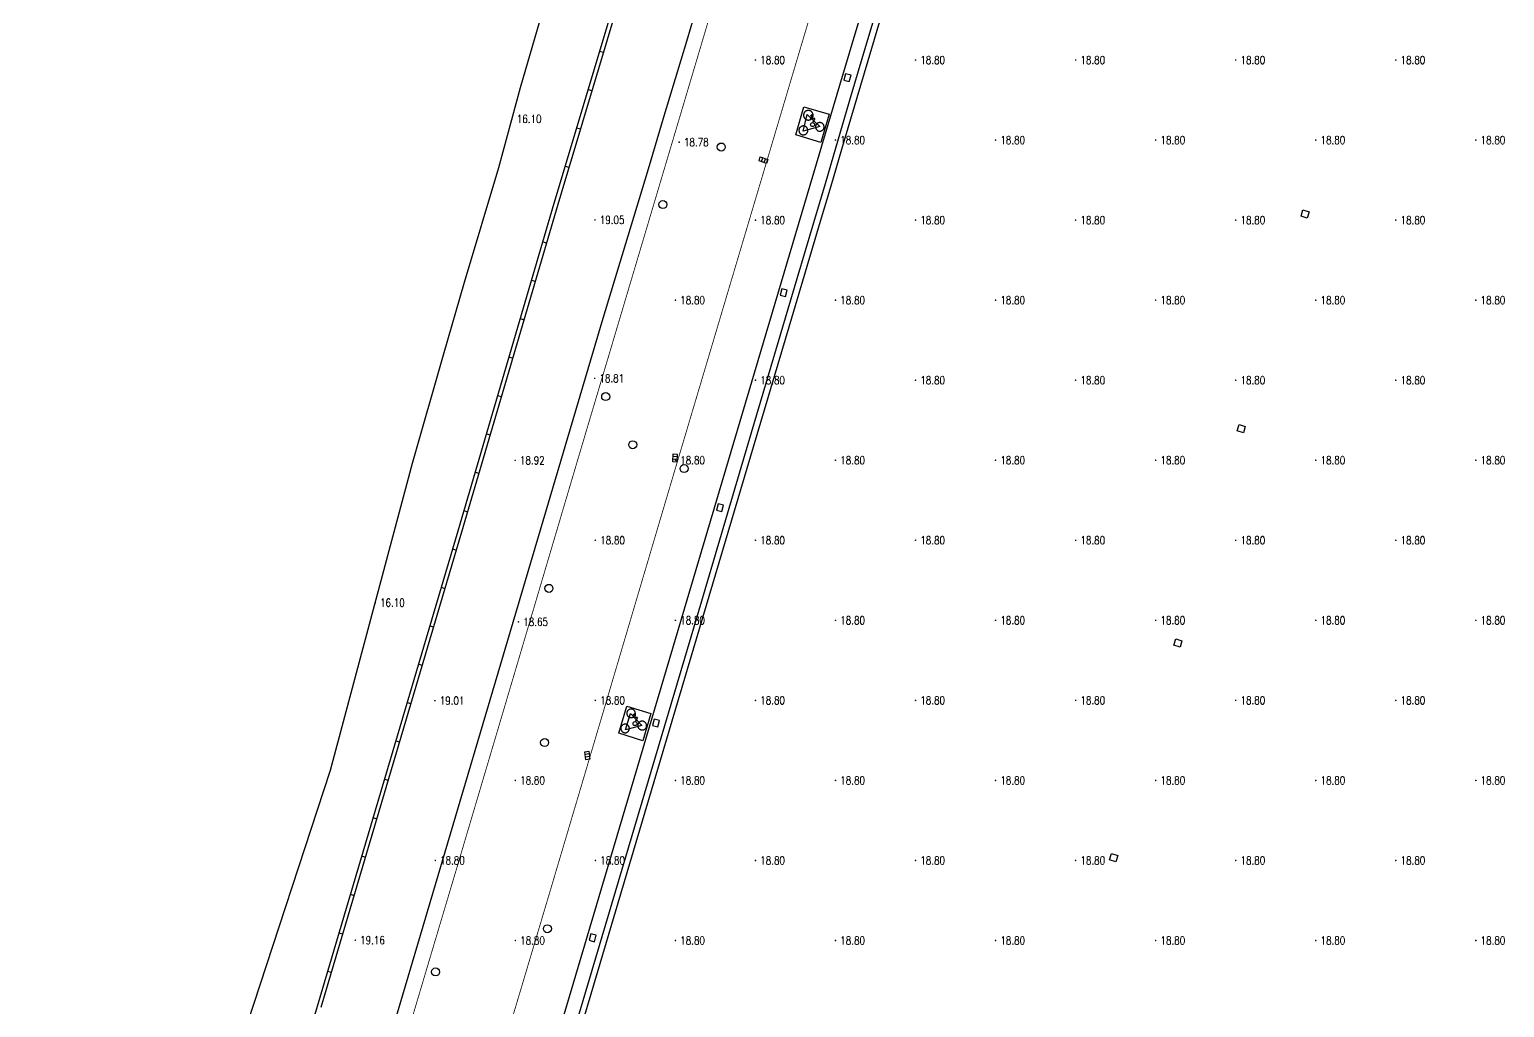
# Model space of a CAD drawing. Extents: x 404846 to 408477, y 3390929 to 3392894.
# Drawn here: x 405130.7 to 405314.9, y 3392086 to 3392208.2 of the extents above; entities that cross this region are included whole.
import ezdxf
from ezdxf.enums import TextEntityAlignment as Align

# ---------------------------------------------------------------- set-up
doc = ezdxf.new("R2010")
doc.units = 0
doc.header["$LTSCALE"] = 0.5
doc.layers.get('0').update_dxf_attribs({"linetype": 'CONTINUOUS'})
for name, color, linetype in [('DLDW', 11, 'CONTINUOUS'), ('DLSS', 4, 'CONTINUOUS'), ('DMTZ', 3, 'CONTINUOUS'), ('FZTZ', 7, 'CONTINUOUS'), ('GCD', 1, 'CONTINUOUS'), ('GXYZ', 2, 'CONTINUOUS'), ('JMD', 6, 'CONTINUOUS'), ('SXSS', 5, 'CONTINUOUS')]:
    doc.layers.add(name, color=color, linetype=linetype)
doc.styles.add('HZ', font='rs.shx', dxfattribs={"width": 0.8, "bigfont": 'hztxt.shx'})
doc.linetypes.add('10422', pattern='A,0.75,[150,AAA.SHX,S=0.5,R=0,X=0,Y=0.5],1.5,[177,AAA.SHX,S=1,R=0,X=0,Y=0.4],0.75', length=3)
doc.linetypes.add('444', pattern='A,4.5,[145,AAA.SHX,S=1,R=0,X=0,Y=1],4.5,-0.5,[146,AAA.SHX,S=1,R=0,X=0,Y=0],-0.5', length=10)

# ---------------------------------------------------------------- blocks, each defined once
blk = doc.blocks.new('GC200')
at = {"linetype": 'Continuous', "const_width": 0.2, "flags": 128}
blk.add_lwpolyline([(-0.1, 0, 1), (0.1, 0, 1)], format="xyb", close=True, dxfattribs=at)
blk = doc.blocks.new('gc188')
blk.add_circle((0, 0), 1)
blk = doc.blocks.new('gc041')
for p, q in [((-1, 0.5), (1, 0.5)), ((-1, -0.5), (-1, 0.5)), ((-0.33, 0.5), (-0.33, -0.5)), ((0.33, 0.5), (0.33, -0.5)), ((1, 0.5), (1, -0.5)), ((1, -0.5), (-1, -0.5))]:
    blk.add_line(p, q)
blk = doc.blocks.new('gc132')
at = {"linetype": 'Continuous'}
for points in [[(0, 2.5), (-0.58, 1.5)], [(0.58, 1.5), (-0.58, 1.5)], [(0, 2.5), (-0.52, 2.2)], [(0, 2.5), (0, 1.9)], [(0.58, 1.5), (0, 0.5)]]:
    blk.add_lwpolyline(points, dxfattribs=at)
blk.add_circle((0, 0), 0.5, dxfattribs=at)

msp = doc.modelspace()

# ---------------------------------------------------------------- linework, layer by layer
at = {"layer": 'DLDW', "linetype": 'Continuous', "flags": 128}
for points, elevation in [([(405229.409, 3392196.09), (405227.297, 3392195.493), (405227.836, 3392197.565), (405229.409, 3392196.09)], 19.29), ([(405207.179, 3392121.23), (405205.129, 3392120.708), (405205.758, 3392122.729), (405207.179, 3392121.23)], 19.274)]:
    msp.add_lwpolyline(points, close=True, dxfattribs=dict(at, elevation=elevation))
at = {"layer": 'DLSS', "linetype": 'Continuous', "const_width": 0.1, "flags": 128}
for points, elevation in [([(405202.781, 3392166.627), (405218.926, 3392220.883), (405225.194, 3392241.975), (405227.111, 3392248.641), (405228.41, 3392252.532), (405229.109, 3392254.277), (405230, 3392256.319), (405230.759, 3392257.884), (405232.051, 3392260.415), (405233.361, 3392262.709), (405234.91, 3392265.107), (405235.781, 3392266.334), (405236.553, 3392267.407), (405238.348, 3392269.658), (405240.156, 3392271.731), (405241.852, 3392273.489), (405244.49, 3392275.933), (405246.921, 3392277.921)], 18.898), ([(405214.281, 3392163.201), (405230.429, 3392217.462), (405236.712, 3392238.608), (405238.573, 3392245.082), (405239.646, 3392248.376), (405240.134, 3392249.727), (405240.868, 3392251.346), (405241.434, 3392252.599), (405242.484, 3392254.716), (405243.454, 3392256.387), (405244.706, 3392258.301), (405245.454, 3392259.383), (405246.08, 3392260.207), (405246.631, 3392260.893), (405247.565, 3392261.969), (405249.002, 3392263.617), (405250.255, 3392264.915), (405252.373, 3392266.878), (405254.517, 3392268.63)], 18.9), ([(405163.806, 3392035.443), (405165.931, 3392042.511), (405179.755, 3392089.06), (405184.041, 3392103.443), (405189.548, 3392122.007), (405199.323, 3392155.018), (405202.781, 3392166.627)], 18.637), ([(405219.53, 3391998.451), (405188.394, 3392007.824), (405185.294, 3392009.056), (405183.925, 3392009.795), (405182.396, 3392010.837), (405181.142, 3392011.846), (405179.851, 3392013.095), (405178.815, 3392014.268), (405177.737, 3392015.761), (405176.118, 3392018.754), (405175.044, 3392021.984), (405174.785, 3392023.276), (405174.548, 3392025.351), (405174.516, 3392026.908), (405174.643, 3392028.754), (405174.916, 3392030.391), (405175.079, 3392031.2), (405175.329, 3392032.09), (405177.429, 3392039.076), (405191.257, 3392085.638), (405195.544, 3392100.023), (405201.053, 3392118.598), (405210.826, 3392151.602), (405214.281, 3392163.201)], 18.623)]:
    msp.add_lwpolyline(points, dxfattribs=dict(at, elevation=elevation))
at = {"layer": 'DMTZ', "linetype": '10422', "flags": 128}
for points, elevation in [([(405230.552, 3392197.614), (405229.505, 3392194.078), (405226.399, 3392195.043), (405227.417, 3392198.531), (405230.552, 3392197.614)], 18.913), ([(405205.275, 3392123.649), (405208.288, 3392122.732), (405207.303, 3392119.345), (405204.299, 3392120.292), (405205.275, 3392123.649)], 18.731)]:
    msp.add_lwpolyline(points, close=True, dxfattribs=dict(at, elevation=elevation))
at = {"layer": 'FZTZ', "linetype": 'Continuous', "flags": 128}
for points, elevation in [([(405233.085, 3392201.688), (405233.294, 3392202.489), (405232.61, 3392202.667), (405232.402, 3392201.866), (405233.085, 3392201.688)], 18.861), ([(405228.165, 3392198.045), (405228.115, 3392198.06), (405228.064, 3392198.072), (405228.012, 3392198.079), (405227.96, 3392198.081), (405227.908, 3392198.079), (405227.856, 3392198.072), (405227.805, 3392198.061), (405227.755, 3392198.045), (405227.706, 3392198.025), (405227.66, 3392198.001), (405227.616, 3392197.973), (405227.574, 3392197.941), (405227.536, 3392197.906), (405227.5, 3392197.867), (405227.468, 3392197.826), (405227.44, 3392197.782), (405227.416, 3392197.735), (405227.396, 3392197.687), (405227.38, 3392197.637), (405227.369, 3392197.586), (405227.362, 3392197.534), (405227.36, 3392197.482), (405227.362, 3392197.43), (405227.369, 3392197.378), (405227.38, 3392197.327), (405227.395, 3392197.277), (405227.415, 3392197.228), (405227.44, 3392197.182), (405227.468, 3392197.138), (405227.499, 3392197.096), (405227.535, 3392197.058), (405227.573, 3392197.022), (405227.615, 3392196.99), (405227.659, 3392196.962), (405227.705, 3392196.938), (405227.753, 3392196.918), (405227.803, 3392196.902), (405227.854, 3392196.891), (405227.906, 3392196.884), (405227.959, 3392196.882), (405228.011, 3392196.884), (405228.063, 3392196.891), (405228.114, 3392196.902), (405228.164, 3392196.917), (405228.212, 3392196.937), (405228.258, 3392196.962), (405228.303, 3392196.99), (405228.344, 3392197.021), (405228.383, 3392197.057), (405228.418, 3392197.095), (405228.45, 3392197.137), (405228.478, 3392197.181), (405228.502, 3392197.227), (405228.523, 3392197.275), (405228.538, 3392197.325), (405228.55, 3392197.376), (405228.557, 3392197.428), (405228.559, 3392197.481), (405228.557, 3392197.533), (405228.55, 3392197.585), (405228.539, 3392197.636), (405228.523, 3392197.686), (405228.503, 3392197.734), (405228.479, 3392197.78), (405228.451, 3392197.825), (405228.419, 3392197.866), (405228.384, 3392197.905), (405228.345, 3392197.94), (405228.304, 3392197.972), (405228.26, 3392198), (405228.213, 3392198.024), (405228.165, 3392198.045)], 19.335), ([(405227.229, 3392196.132), (405227.182, 3392196.12), (405227.137, 3392196.104), (405227.093, 3392196.084), (405227.05, 3392196.061), (405227.01, 3392196.033), (405226.973, 3392196.003), (405226.938, 3392195.969), (405226.906, 3392195.933), (405226.878, 3392195.893), (405226.853, 3392195.852), (405226.832, 3392195.808), (405226.814, 3392195.763), (405226.801, 3392195.716), (405226.792, 3392195.669), (405226.787, 3392195.621), (405226.786, 3392195.572), (405226.79, 3392195.524), (405226.797, 3392195.476), (405226.809, 3392195.429), (405226.825, 3392195.384), (405226.845, 3392195.339), (405226.868, 3392195.297), (405226.896, 3392195.257), (405226.926, 3392195.219), (405226.96, 3392195.185), (405226.996, 3392195.153), (405227.036, 3392195.125), (405227.077, 3392195.1), (405227.121, 3392195.079), (405227.166, 3392195.061), (405227.212, 3392195.048), (405227.26, 3392195.039), (405227.308, 3392195.034), (405227.357, 3392195.033), (405227.405, 3392195.037), (405227.453, 3392195.044), (405227.5, 3392195.056), (405227.545, 3392195.072), (405227.59, 3392195.092), (405227.632, 3392195.115), (405227.672, 3392195.142), (405227.71, 3392195.173), (405227.744, 3392195.207), (405227.776, 3392195.243), (405227.804, 3392195.282), (405227.829, 3392195.324), (405227.85, 3392195.368), (405227.868, 3392195.413), (405227.881, 3392195.459), (405227.89, 3392195.507), (405227.895, 3392195.555), (405227.896, 3392195.603), (405227.892, 3392195.652), (405227.885, 3392195.7), (405227.873, 3392195.747), (405227.857, 3392195.792), (405227.837, 3392195.836), (405227.814, 3392195.879), (405227.787, 3392195.919), (405227.756, 3392195.956), (405227.722, 3392195.991), (405227.686, 3392196.023), (405227.647, 3392196.051), (405227.605, 3392196.076), (405227.561, 3392196.097), (405227.516, 3392196.115), (405227.47, 3392196.128), (405227.422, 3392196.137), (405227.374, 3392196.142), (405227.326, 3392196.143), (405227.277, 3392196.139), (405227.229, 3392196.132)], 19.335), ([(405229.627, 3392196.52), (405229.583, 3392196.538), (405229.539, 3392196.552), (405229.493, 3392196.563), (405229.446, 3392196.569), (405229.399, 3392196.571), (405229.352, 3392196.57), (405229.305, 3392196.564), (405229.259, 3392196.554), (405229.214, 3392196.54), (405229.17, 3392196.522), (405229.128, 3392196.5), (405229.089, 3392196.475), (405229.051, 3392196.447), (405229.016, 3392196.415), (405228.984, 3392196.38), (405228.955, 3392196.343), (405228.93, 3392196.304), (405228.908, 3392196.262), (405228.89, 3392196.218), (405228.875, 3392196.174), (405228.865, 3392196.128), (405228.858, 3392196.081), (405228.856, 3392196.034), (405228.858, 3392195.987), (405228.864, 3392195.94), (405228.874, 3392195.894), (405228.888, 3392195.849), (405228.906, 3392195.805), (405228.927, 3392195.764), (405228.952, 3392195.724), (405228.981, 3392195.686), (405229.012, 3392195.651), (405229.047, 3392195.619), (405229.084, 3392195.59), (405229.124, 3392195.565), (405229.166, 3392195.543), (405229.209, 3392195.525), (405229.254, 3392195.51), (405229.3, 3392195.5), (405229.346, 3392195.493), (405229.394, 3392195.491), (405229.441, 3392195.493), (405229.487, 3392195.499), (405229.533, 3392195.509), (405229.578, 3392195.523), (405229.622, 3392195.541), (405229.664, 3392195.562), (405229.704, 3392195.587), (405229.741, 3392195.616), (405229.776, 3392195.647), (405229.808, 3392195.682), (405229.837, 3392195.719), (405229.863, 3392195.759), (405229.885, 3392195.801), (405229.903, 3392195.844), (405229.917, 3392195.889), (405229.928, 3392195.935), (405229.934, 3392195.982), (405229.936, 3392196.029), (405229.934, 3392196.076), (405229.929, 3392196.122), (405229.919, 3392196.168), (405229.905, 3392196.214), (405229.887, 3392196.257), (405229.865, 3392196.299), (405229.84, 3392196.339), (405229.812, 3392196.376), (405229.78, 3392196.411), (405229.745, 3392196.443), (405229.708, 3392196.472), (405229.669, 3392196.498), (405229.627, 3392196.52)], 19.335), ([(405290.306, 3392184.635), (405289.522, 3392184.872), (405289.764, 3392185.671), (405290.547, 3392185.434), (405290.306, 3392184.635)], 19.435), ([(405225.122, 3392174.827), (405225.331, 3392175.628), (405224.647, 3392175.806), (405224.439, 3392175.005), (405225.122, 3392174.827)], 18.942), ([(405282.314, 3392157.808), (405281.53, 3392158.045), (405281.772, 3392158.844), (405282.556, 3392158.607), (405282.314, 3392157.808)], 19.52), ([(405217.157, 3392147.973), (405217.366, 3392148.774), (405216.682, 3392148.952), (405216.474, 3392148.151), (405217.157, 3392147.973)], 18.942), ([(405274.404, 3392131.02), (405273.62, 3392131.257), (405273.862, 3392132.056), (405274.646, 3392131.819), (405274.404, 3392131.02)], 19.723), ([(405205.918, 3392123.287), (405205.872, 3392123.294), (405205.825, 3392123.297), (405205.779, 3392123.295), (405205.732, 3392123.29), (405205.686, 3392123.28), (405205.642, 3392123.267), (405205.598, 3392123.25), (405205.557, 3392123.229), (405205.517, 3392123.204), (405205.479, 3392123.176), (405205.444, 3392123.145), (405205.412, 3392123.111), (405205.383, 3392123.074), (405205.358, 3392123.035), (405205.336, 3392122.994), (405205.317, 3392122.951), (405205.303, 3392122.907), (405205.292, 3392122.862), (405205.285, 3392122.815), (405205.282, 3392122.769), (405205.284, 3392122.722), (405205.289, 3392122.676), (405205.299, 3392122.63), (405205.312, 3392122.585), (405205.329, 3392122.542), (405205.35, 3392122.5), (405205.375, 3392122.46), (405205.403, 3392122.423), (405205.434, 3392122.388), (405205.468, 3392122.356), (405205.505, 3392122.327), (405205.544, 3392122.301), (405205.585, 3392122.279), (405205.628, 3392122.261), (405205.672, 3392122.246), (405205.717, 3392122.235), (405205.764, 3392122.228), (405205.81, 3392122.226), (405205.857, 3392122.227), (405205.903, 3392122.233), (405205.949, 3392122.242), (405205.994, 3392122.255), (405206.037, 3392122.273), (405206.079, 3392122.294), (405206.119, 3392122.318), (405206.156, 3392122.346), (405206.191, 3392122.377), (405206.223, 3392122.411), (405206.252, 3392122.448), (405206.278, 3392122.487), (405206.3, 3392122.528), (405206.318, 3392122.571), (405206.333, 3392122.615), (405206.344, 3392122.661), (405206.351, 3392122.707), (405206.353, 3392122.754), (405206.352, 3392122.8), (405206.346, 3392122.847), (405206.337, 3392122.893), (405206.324, 3392122.937), (405206.306, 3392122.981), (405206.285, 3392123.022), (405206.261, 3392123.062), (405206.233, 3392123.1), (405206.202, 3392123.135), (405206.168, 3392123.167), (405206.131, 3392123.196), (405206.092, 3392123.221), (405206.051, 3392123.243), (405206.008, 3392123.262), (405205.964, 3392123.276), (405205.918, 3392123.287)], 19.198), ([(405205.168, 3392121.399), (405205.122, 3392121.406), (405205.076, 3392121.408), (405205.029, 3392121.407), (405204.982, 3392121.401), (405204.937, 3392121.392), (405204.892, 3392121.379), (405204.849, 3392121.361), (405204.807, 3392121.34), (405204.767, 3392121.316), (405204.73, 3392121.288), (405204.695, 3392121.257), (405204.663, 3392121.223), (405204.634, 3392121.186), (405204.608, 3392121.147), (405204.586, 3392121.106), (405204.568, 3392121.063), (405204.553, 3392121.019), (405204.542, 3392120.973), (405204.535, 3392120.927), (405204.533, 3392120.88), (405204.534, 3392120.834), (405204.54, 3392120.787), (405204.549, 3392120.742), (405204.562, 3392120.697), (405204.58, 3392120.653), (405204.601, 3392120.612), (405204.625, 3392120.572), (405204.653, 3392120.534), (405204.684, 3392120.5), (405204.718, 3392120.468), (405204.755, 3392120.439), (405204.794, 3392120.413), (405204.835, 3392120.391), (405204.878, 3392120.372), (405204.922, 3392120.358), (405204.968, 3392120.347), (405205.014, 3392120.34), (405205.061, 3392120.337), (405205.107, 3392120.339), (405205.154, 3392120.344), (405205.2, 3392120.354), (405205.244, 3392120.367), (405205.288, 3392120.384), (405205.329, 3392120.405), (405205.369, 3392120.43), (405205.407, 3392120.458), (405205.441, 3392120.489), (405205.474, 3392120.523), (405205.502, 3392120.56), (405205.528, 3392120.599), (405205.55, 3392120.64), (405205.569, 3392120.683), (405205.583, 3392120.727), (405205.594, 3392120.773), (405205.601, 3392120.819), (405205.604, 3392120.865), (405205.602, 3392120.912), (405205.597, 3392120.959), (405205.587, 3392121.004), (405205.574, 3392121.049), (405205.557, 3392121.092), (405205.536, 3392121.134), (405205.511, 3392121.174), (405205.483, 3392121.211), (405205.452, 3392121.246), (405205.418, 3392121.278), (405205.381, 3392121.307), (405205.342, 3392121.333), (405205.301, 3392121.355), (405205.258, 3392121.373), (405205.214, 3392121.388), (405205.168, 3392121.399)], 19.198), ([(405207.092, 3392121.768), (405207.045, 3392121.757), (405207, 3392121.741), (405206.956, 3392121.722), (405206.914, 3392121.699), (405206.874, 3392121.672), (405206.836, 3392121.642), (405206.802, 3392121.608), (405206.77, 3392121.572), (405206.742, 3392121.533), (405206.717, 3392121.492), (405206.696, 3392121.449), (405206.678, 3392121.404), (405206.665, 3392121.358), (405206.656, 3392121.311), (405206.651, 3392121.263), (405206.65, 3392121.215), (405206.653, 3392121.167), (405206.661, 3392121.119), (405206.672, 3392121.073), (405206.688, 3392121.027), (405206.707, 3392120.983), (405206.73, 3392120.941), (405206.757, 3392120.901), (405206.787, 3392120.864), (405206.821, 3392120.829), (405206.857, 3392120.798), (405206.896, 3392120.769), (405206.937, 3392120.745), (405206.98, 3392120.724), (405207.025, 3392120.706), (405207.071, 3392120.693), (405207.118, 3392120.684), (405207.166, 3392120.679), (405207.214, 3392120.678), (405207.262, 3392120.681), (405207.309, 3392120.688), (405207.356, 3392120.7), (405207.402, 3392120.715), (405207.446, 3392120.735), (405207.488, 3392120.758), (405207.527, 3392120.785), (405207.565, 3392120.815), (405207.6, 3392120.848), (405207.631, 3392120.885), (405207.659, 3392120.923), (405207.684, 3392120.965), (405207.705, 3392121.008), (405207.723, 3392121.053), (405207.736, 3392121.099), (405207.745, 3392121.146), (405207.75, 3392121.194), (405207.751, 3392121.242), (405207.748, 3392121.29), (405207.741, 3392121.337), (405207.729, 3392121.384), (405207.714, 3392121.429), (405207.694, 3392121.473), (405207.671, 3392121.515), (405207.644, 3392121.555), (405207.614, 3392121.593), (405207.581, 3392121.627), (405207.544, 3392121.659), (405207.505, 3392121.687), (405207.464, 3392121.712), (405207.421, 3392121.733), (405207.376, 3392121.75), (405207.33, 3392121.764), (405207.283, 3392121.773), (405207.235, 3392121.778), (405207.187, 3392121.779), (405207.139, 3392121.776), (405207.092, 3392121.768)], 19.198), ([(405209.177, 3392121.059), (405209.386, 3392121.859), (405208.702, 3392122.037), (405208.494, 3392121.237), (405209.177, 3392121.059)], 18.942), ([(405266.394, 3392104.217), (405265.61, 3392104.454), (405265.851, 3392105.254), (405266.635, 3392105.017), (405266.394, 3392104.217)], 19.505), ([(405201.264, 3392094.227), (405201.473, 3392095.028), (405200.789, 3392095.206), (405200.581, 3392094.405), (405201.264, 3392094.227)], 18.942)]:
    msp.add_lwpolyline(points, close=True, dxfattribs=dict(at, elevation=elevation))
at = {"layer": 'JMD', "linetype": '444', "flags": 128}
for points, elevation in [([(405239.785, 3392274.228), (405236.443, 3392270.542), (405233.889, 3392267.218), (405230.867, 3392262.704), (405229.752, 3392260.608), (405228.357, 3392257.675), (405226.285, 3392252.44), (405225.463, 3392249.872), (405224.008, 3392244.839), (405221.388, 3392235.991), (405218.954, 3392227.81), (405215.977, 3392217.723), (405212.735, 3392206.681), (405209.929, 3392197.36), (405207.938, 3392190.73), (405205.421, 3392182.392), (405202.298, 3392172.096), (405169.778, 3392062.211)], 21.791), ([(405272.482, 3392273.405), (405268.941, 3392271.223), (405264.894, 3392268.584), (405258.481, 3392264.216), (405255.194, 3392261.521), (405253.039, 3392259.283), (405251.065, 3392257.013), (405249.391, 3392254.702), (405247.929, 3392252.24), (405246.431, 3392249.245), (405245.345, 3392246.553), (405244.135, 3392242.673), (405239.479, 3392226.876), (405236.674, 3392217.411), (405231.867, 3392201.181)], 21.338), ([(405231.867, 3392201.181), (405189.352, 3392057.86)], 21.338)]:
    msp.add_lwpolyline(points, dxfattribs=dict(at, elevation=elevation))
at = {"layer": 'SXSS', "linetype": 'Continuous'}
for p, q in [((405201.883, 3392205.506), (405202.362, 3392205.363)), ((405200.449, 3392200.716), (405200.928, 3392200.573)), ((405199.015, 3392195.926), (405199.494, 3392195.783)), ((405197.581, 3392191.136), (405198.06, 3392190.993)), ((405194.777, 3392181.677), (405195.257, 3392181.537)), ((405193.369, 3392176.88), (405193.848, 3392176.739)), ((405191.96, 3392172.082), (405192.44, 3392171.941)), ((405190.552, 3392167.285), (405191.032, 3392167.144)), ((405189.144, 3392162.487), (405189.624, 3392162.346)), ((405187.736, 3392157.689), (405188.215, 3392157.549)), ((405186.328, 3392152.892), (405186.807, 3392152.751)), ((405184.919, 3392148.094), (405185.399, 3392147.953)), ((405183.506, 3392143.298), (405183.985, 3392143.156)), ((405182.087, 3392138.504), (405182.566, 3392138.362)), ((405180.667, 3392133.709), (405181.147, 3392133.568)), ((405179.248, 3392128.915), (405179.728, 3392128.773)), ((405177.829, 3392124.121), (405178.308, 3392123.979)), ((405176.41, 3392119.326), (405176.889, 3392119.184)), ((405174.991, 3392114.532), (405175.47, 3392114.39)), ((405173.571, 3392109.738), (405174.051, 3392109.596)), ((405172.152, 3392104.943), (405172.631, 3392104.801)), ((405170.733, 3392100.149), (405171.212, 3392100.007)), ((405169.314, 3392095.355), (405169.793, 3392095.213)), ((405167.894, 3392090.56), (405168.374, 3392090.418))]:
    msp.add_line(p, q, dxfattribs=at)
at = {"layer": 'SXSS', "color": 7, "linetype": 'Continuous', "flags": 128}
for points, elevation in [([(405238.984, 3392330.099), (405233.588, 3392312.163), (405225.964, 3392286.634), (405222.023, 3392273.364), (405217.906, 3392259.56), (405211.598, 3392237.95), (405196.185, 3392186.475)], 20.688), ([(405196.185, 3392186.475), (405184.164, 3392145.521), (405166.589, 3392086.151)], 20.645), ([(405166.589, 3392086.151), (405159.986, 3392063.881), (405151.606, 3392035.457), (405138.899, 3391992.747), (405130.656, 3391964.619)], 20.257)]:
    msp.add_lwpolyline(points, dxfattribs=dict(at, elevation=elevation))
at = {"layer": 'SXSS', "linetype": '10422', "flags": 128}
for points, elevation in [([(405239.463, 3392329.955), (405234.067, 3392312.019), (405226.443, 3392286.491), (405222.502, 3392273.221), (405218.386, 3392259.418), (405212.077, 3392237.808), (405196.664, 3392186.332)], 20.688), ([(405196.665, 3392186.334), (405184.644, 3392145.38), (405167.068, 3392086.009)], 20.645)]:
    msp.add_lwpolyline(points, dxfattribs=dict(at, elevation=elevation))
at = {"layer": 'SXSS', "linetype": 'Continuous', "flags": 128}
for points, elevation in [([(405192.016, 3392200.954), (405204.112, 3392242.569)], 16.1), ([(405236.921, 3392212.172), (405235.122, 3392206.077), (405233.275, 3392199.907), (405231.385, 3392193.478), (405230.058, 3392188.899), (405228.604, 3392184.055), (405226.521, 3392177.027), (405220.839, 3392157.809), (405214.06, 3392134.929), (405197.3, 3392078.42)], 18.848), ([(405197.799, 3392077.471), (405214.777, 3392134.717), (405221.557, 3392157.596), (405227.289, 3392176.799), (405229.372, 3392183.826), (405230.826, 3392188.673), (405232.154, 3392193.254), (405234.043, 3392199.679), (405235.89, 3392205.848), (405237.69, 3392211.946)], 18.848), ([(405152.417, 3392071.817), (405155.918, 3392078.383), (405157.886, 3392084.02), (405168.269, 3392115.675), (405178.501, 3392154.005), (405182.37, 3392167.54), (405184.992, 3392176.641), (405189.276, 3392190.968), (405192.016, 3392200.954)], 16.1)]:
    msp.add_lwpolyline(points, dxfattribs=dict(at, elevation=elevation))

# ---------------------------------------------------------------- block references
at = {"layer": 'DLDW', "linetype": 'Continuous', "xscale": 0.5, "yscale": 0.5}
for p in [(405228.488, 3392196.309), (405206.311, 3392121.474)]:
    msp.add_blockref('gc132', p, dxfattribs=at)
at = {"layer": 'GCD', "linetype": 'Continuous'}
ref = msp.add_blockref('GC200', (405221.358, 3392204.379, 18.8), dxfattribs=dict(at, xscale=0.5, yscale=0.5, zscale=0.5))
ref.add_attrib('height', '18.80', dxfattribs={"linetype": 'Continuous', "height": 1, "style": 'HZ', "width": 0.8}).set_placement((405221.958, 3392204.379, 18.8), align=Align.MIDDLE_LEFT)
ref = msp.add_blockref('GC200', (405241.358, 3392204.379, 18.8), dxfattribs=dict(at, xscale=0.5, yscale=0.5, zscale=0.5))
ref.add_attrib('height', '18.80', dxfattribs={"linetype": 'Continuous', "height": 1, "style": 'HZ', "width": 0.8}).set_placement((405241.958, 3392204.379, 18.8), align=Align.MIDDLE_LEFT)
ref = msp.add_blockref('GC200', (405261.358, 3392204.379, 18.8), dxfattribs=dict(at, xscale=0.5, yscale=0.5, zscale=0.5))
ref.add_attrib('height', '18.80', dxfattribs={"linetype": 'Continuous', "height": 1, "style": 'HZ', "width": 0.8}).set_placement((405261.958, 3392204.379, 18.8), align=Align.MIDDLE_LEFT)
ref = msp.add_blockref('GC200', (405281.358, 3392204.379, 18.8), dxfattribs=dict(at, xscale=0.5, yscale=0.5, zscale=0.5))
ref.add_attrib('height', '18.80', dxfattribs={"linetype": 'Continuous', "height": 1, "style": 'HZ', "width": 0.8}).set_placement((405281.958, 3392204.379, 18.8), align=Align.MIDDLE_LEFT)
ref = msp.add_blockref('GC200', (405301.358, 3392204.379, 18.8), dxfattribs=dict(at, xscale=0.5, yscale=0.5, zscale=0.5))
ref.add_attrib('height', '18.80', dxfattribs={"linetype": 'Continuous', "height": 1, "style": 'HZ', "width": 0.8}).set_placement((405301.958, 3392204.379, 18.8), align=Align.MIDDLE_LEFT)
ref = msp.add_blockref('GC200', (405190.939, 3392197.028, 16.1), dxfattribs=dict(at, xscale=0.5, yscale=0.5, zscale=0.5))
ref.add_attrib('height', '16.10', dxfattribs={"linetype": 'Continuous', "height": 1, "style": 'HZ', "width": 0.8}).set_placement((405191.539, 3392197.028, 16.1), align=Align.MIDDLE_LEFT)
ref = msp.add_blockref('GC200', (405211.828, 3392194.12, 18.775), dxfattribs=dict(at, xscale=0.5, yscale=0.5, zscale=0.5))
ref.add_attrib('height', '18.78', dxfattribs={"linetype": 'Continuous', "height": 1, "style": 'HZ', "width": 0.8}).set_placement((405212.428, 3392194.12, 18.775), align=Align.MIDDLE_LEFT)
ref = msp.add_blockref('GC200', (405231.358, 3392194.379, 18.8), dxfattribs=dict(at, xscale=0.5, yscale=0.5, zscale=0.5))
ref.add_attrib('height', '18.80', dxfattribs={"linetype": 'Continuous', "height": 1, "style": 'HZ', "width": 0.8}).set_placement((405231.958, 3392194.379, 18.8), align=Align.MIDDLE_LEFT)
ref = msp.add_blockref('GC200', (405251.358, 3392194.379, 18.8), dxfattribs=dict(at, xscale=0.5, yscale=0.5, zscale=0.5))
ref.add_attrib('height', '18.80', dxfattribs={"linetype": 'Continuous', "height": 1, "style": 'HZ', "width": 0.8}).set_placement((405251.958, 3392194.379, 18.8), align=Align.MIDDLE_LEFT)
ref = msp.add_blockref('GC200', (405271.358, 3392194.379, 18.8), dxfattribs=dict(at, xscale=0.5, yscale=0.5, zscale=0.5))
ref.add_attrib('height', '18.80', dxfattribs={"linetype": 'Continuous', "height": 1, "style": 'HZ', "width": 0.8}).set_placement((405271.958, 3392194.379, 18.8), align=Align.MIDDLE_LEFT)
ref = msp.add_blockref('GC200', (405291.358, 3392194.379, 18.8), dxfattribs=dict(at, xscale=0.5, yscale=0.5, zscale=0.5))
ref.add_attrib('height', '18.80', dxfattribs={"linetype": 'Continuous', "height": 1, "style": 'HZ', "width": 0.8}).set_placement((405291.958, 3392194.379, 18.8), align=Align.MIDDLE_LEFT)
ref = msp.add_blockref('GC200', (405311.358, 3392194.379, 18.8), dxfattribs=dict(at, xscale=0.5, yscale=0.5, zscale=0.5))
ref.add_attrib('height', '18.80', dxfattribs={"linetype": 'Continuous', "height": 1, "style": 'HZ', "width": 0.8}).set_placement((405311.958, 3392194.379, 18.8), align=Align.MIDDLE_LEFT)
ref = msp.add_blockref('GC200', (405201.307, 3392184.41, 19.047), dxfattribs=dict(at, xscale=0.5, yscale=0.5, zscale=0.5))
ref.add_attrib('height', '19.05', dxfattribs={"linetype": 'Continuous', "height": 1, "style": 'HZ', "width": 0.8}).set_placement((405201.907, 3392184.41, 19.047), align=Align.MIDDLE_LEFT)
ref = msp.add_blockref('GC200', (405221.358, 3392184.379, 18.8), dxfattribs=dict(at, xscale=0.5, yscale=0.5, zscale=0.5))
ref.add_attrib('height', '18.80', dxfattribs={"linetype": 'Continuous', "height": 1, "style": 'HZ', "width": 0.8}).set_placement((405221.958, 3392184.379, 18.8), align=Align.MIDDLE_LEFT)
ref = msp.add_blockref('GC200', (405241.358, 3392184.379, 18.8), dxfattribs=dict(at, xscale=0.5, yscale=0.5, zscale=0.5))
ref.add_attrib('height', '18.80', dxfattribs={"linetype": 'Continuous', "height": 1, "style": 'HZ', "width": 0.8}).set_placement((405241.958, 3392184.379, 18.8), align=Align.MIDDLE_LEFT)
ref = msp.add_blockref('GC200', (405261.358, 3392184.379, 18.8), dxfattribs=dict(at, xscale=0.5, yscale=0.5, zscale=0.5))
ref.add_attrib('height', '18.80', dxfattribs={"linetype": 'Continuous', "height": 1, "style": 'HZ', "width": 0.8}).set_placement((405261.958, 3392184.379, 18.8), align=Align.MIDDLE_LEFT)
ref = msp.add_blockref('GC200', (405281.358, 3392184.379, 18.8), dxfattribs=dict(at, xscale=0.5, yscale=0.5, zscale=0.5))
ref.add_attrib('height', '18.80', dxfattribs={"linetype": 'Continuous', "height": 1, "style": 'HZ', "width": 0.8}).set_placement((405281.958, 3392184.379, 18.8), align=Align.MIDDLE_LEFT)
ref = msp.add_blockref('GC200', (405301.358, 3392184.379, 18.8), dxfattribs=dict(at, xscale=0.5, yscale=0.5, zscale=0.5))
ref.add_attrib('height', '18.80', dxfattribs={"linetype": 'Continuous', "height": 1, "style": 'HZ', "width": 0.8}).set_placement((405301.958, 3392184.379, 18.8), align=Align.MIDDLE_LEFT)
ref = msp.add_blockref('GC200', (405211.358, 3392174.379, 18.8), dxfattribs=dict(at, xscale=0.5, yscale=0.5, zscale=0.5))
ref.add_attrib('height', '18.80', dxfattribs={"linetype": 'Continuous', "height": 1, "style": 'HZ', "width": 0.8}).set_placement((405211.958, 3392174.379, 18.8), align=Align.MIDDLE_LEFT)
ref = msp.add_blockref('GC200', (405231.358, 3392174.379, 18.8), dxfattribs=dict(at, xscale=0.5, yscale=0.5, zscale=0.5))
ref.add_attrib('height', '18.80', dxfattribs={"linetype": 'Continuous', "height": 1, "style": 'HZ', "width": 0.8}).set_placement((405231.958, 3392174.379, 18.8), align=Align.MIDDLE_LEFT)
ref = msp.add_blockref('GC200', (405251.358, 3392174.379, 18.8), dxfattribs=dict(at, xscale=0.5, yscale=0.5, zscale=0.5))
ref.add_attrib('height', '18.80', dxfattribs={"linetype": 'Continuous', "height": 1, "style": 'HZ', "width": 0.8}).set_placement((405251.958, 3392174.379, 18.8), align=Align.MIDDLE_LEFT)
ref = msp.add_blockref('GC200', (405271.358, 3392174.379, 18.8), dxfattribs=dict(at, xscale=0.5, yscale=0.5, zscale=0.5))
ref.add_attrib('height', '18.80', dxfattribs={"linetype": 'Continuous', "height": 1, "style": 'HZ', "width": 0.8}).set_placement((405271.958, 3392174.379, 18.8), align=Align.MIDDLE_LEFT)
ref = msp.add_blockref('GC200', (405291.358, 3392174.379, 18.8), dxfattribs=dict(at, xscale=0.5, yscale=0.5, zscale=0.5))
ref.add_attrib('height', '18.80', dxfattribs={"linetype": 'Continuous', "height": 1, "style": 'HZ', "width": 0.8}).set_placement((405291.958, 3392174.379, 18.8), align=Align.MIDDLE_LEFT)
ref = msp.add_blockref('GC200', (405311.358, 3392174.379, 18.8), dxfattribs=dict(at, xscale=0.5, yscale=0.5, zscale=0.5))
ref.add_attrib('height', '18.80', dxfattribs={"linetype": 'Continuous', "height": 1, "style": 'HZ', "width": 0.8}).set_placement((405311.958, 3392174.379, 18.8), align=Align.MIDDLE_LEFT)
ref = msp.add_blockref('GC200', (405201.264, 3392164.609, 18.81), dxfattribs=dict(at, xscale=0.5, yscale=0.5, zscale=0.5))
ref.add_attrib('height', '18.81', dxfattribs={"linetype": 'Continuous', "height": 1, "style": 'HZ', "width": 0.8}).set_placement((405201.864, 3392164.609, 18.81), align=Align.MIDDLE_LEFT)
ref = msp.add_blockref('GC200', (405221.358, 3392164.379, 18.8), dxfattribs=dict(at, xscale=0.5, yscale=0.5, zscale=0.5))
ref.add_attrib('height', '18.80', dxfattribs={"linetype": 'Continuous', "height": 1, "style": 'HZ', "width": 0.8}).set_placement((405221.958, 3392164.379, 18.8), align=Align.MIDDLE_LEFT)
ref = msp.add_blockref('GC200', (405241.358, 3392164.379, 18.8), dxfattribs=dict(at, xscale=0.5, yscale=0.5, zscale=0.5))
ref.add_attrib('height', '18.80', dxfattribs={"linetype": 'Continuous', "height": 1, "style": 'HZ', "width": 0.8}).set_placement((405241.958, 3392164.379, 18.8), align=Align.MIDDLE_LEFT)
ref = msp.add_blockref('GC200', (405261.358, 3392164.379, 18.8), dxfattribs=dict(at, xscale=0.5, yscale=0.5, zscale=0.5))
ref.add_attrib('height', '18.80', dxfattribs={"linetype": 'Continuous', "height": 1, "style": 'HZ', "width": 0.8}).set_placement((405261.958, 3392164.379, 18.8), align=Align.MIDDLE_LEFT)
ref = msp.add_blockref('GC200', (405281.358, 3392164.379, 18.8), dxfattribs=dict(at, xscale=0.5, yscale=0.5, zscale=0.5))
ref.add_attrib('height', '18.80', dxfattribs={"linetype": 'Continuous', "height": 1, "style": 'HZ', "width": 0.8}).set_placement((405281.958, 3392164.379, 18.8), align=Align.MIDDLE_LEFT)
ref = msp.add_blockref('GC200', (405301.358, 3392164.379, 18.8), dxfattribs=dict(at, xscale=0.5, yscale=0.5, zscale=0.5))
ref.add_attrib('height', '18.80', dxfattribs={"linetype": 'Continuous', "height": 1, "style": 'HZ', "width": 0.8}).set_placement((405301.958, 3392164.379, 18.8), align=Align.MIDDLE_LEFT)
ref = msp.add_blockref('GC200', (405191.336, 3392154.365, 18.918), dxfattribs=dict(at, xscale=0.5, yscale=0.5, zscale=0.5))
ref.add_attrib('height', '18.92', dxfattribs={"linetype": 'Continuous', "height": 1, "style": 'HZ', "width": 0.8}).set_placement((405191.936, 3392154.365, 18.918), align=Align.MIDDLE_LEFT)
ref = msp.add_blockref('GC200', (405211.358, 3392154.379, 18.8), dxfattribs=dict(at, xscale=0.5, yscale=0.5, zscale=0.5))
ref.add_attrib('height', '18.80', dxfattribs={"linetype": 'Continuous', "height": 1, "style": 'HZ', "width": 0.8}).set_placement((405211.958, 3392154.379, 18.8), align=Align.MIDDLE_LEFT)
ref = msp.add_blockref('GC200', (405231.358, 3392154.379, 18.8), dxfattribs=dict(at, xscale=0.5, yscale=0.5, zscale=0.5))
ref.add_attrib('height', '18.80', dxfattribs={"linetype": 'Continuous', "height": 1, "style": 'HZ', "width": 0.8}).set_placement((405231.958, 3392154.379, 18.8), align=Align.MIDDLE_LEFT)
ref = msp.add_blockref('GC200', (405251.358, 3392154.379, 18.8), dxfattribs=dict(at, xscale=0.5, yscale=0.5, zscale=0.5))
ref.add_attrib('height', '18.80', dxfattribs={"linetype": 'Continuous', "height": 1, "style": 'HZ', "width": 0.8}).set_placement((405251.958, 3392154.379, 18.8), align=Align.MIDDLE_LEFT)
ref = msp.add_blockref('GC200', (405271.358, 3392154.379, 18.8), dxfattribs=dict(at, xscale=0.5, yscale=0.5, zscale=0.5))
ref.add_attrib('height', '18.80', dxfattribs={"linetype": 'Continuous', "height": 1, "style": 'HZ', "width": 0.8}).set_placement((405271.958, 3392154.379, 18.8), align=Align.MIDDLE_LEFT)
ref = msp.add_blockref('GC200', (405291.358, 3392154.379, 18.8), dxfattribs=dict(at, xscale=0.5, yscale=0.5, zscale=0.5))
ref.add_attrib('height', '18.80', dxfattribs={"linetype": 'Continuous', "height": 1, "style": 'HZ', "width": 0.8}).set_placement((405291.958, 3392154.379, 18.8), align=Align.MIDDLE_LEFT)
ref = msp.add_blockref('GC200', (405311.358, 3392154.379, 18.8), dxfattribs=dict(at, xscale=0.5, yscale=0.5, zscale=0.5))
ref.add_attrib('height', '18.80', dxfattribs={"linetype": 'Continuous', "height": 1, "style": 'HZ', "width": 0.8}).set_placement((405311.958, 3392154.379, 18.8), align=Align.MIDDLE_LEFT)
ref = msp.add_blockref('GC200', (405201.358, 3392144.379, 18.8), dxfattribs=dict(at, xscale=0.5, yscale=0.5, zscale=0.5))
ref.add_attrib('height', '18.80', dxfattribs={"linetype": 'Continuous', "height": 1, "style": 'HZ', "width": 0.8}).set_placement((405201.958, 3392144.379, 18.8), align=Align.MIDDLE_LEFT)
ref = msp.add_blockref('GC200', (405221.358, 3392144.379, 18.8), dxfattribs=dict(at, xscale=0.5, yscale=0.5, zscale=0.5))
ref.add_attrib('height', '18.80', dxfattribs={"linetype": 'Continuous', "height": 1, "style": 'HZ', "width": 0.8}).set_placement((405221.958, 3392144.379, 18.8), align=Align.MIDDLE_LEFT)
ref = msp.add_blockref('GC200', (405241.358, 3392144.379, 18.8), dxfattribs=dict(at, xscale=0.5, yscale=0.5, zscale=0.5))
ref.add_attrib('height', '18.80', dxfattribs={"linetype": 'Continuous', "height": 1, "style": 'HZ', "width": 0.8}).set_placement((405241.958, 3392144.379, 18.8), align=Align.MIDDLE_LEFT)
ref = msp.add_blockref('GC200', (405261.358, 3392144.379, 18.8), dxfattribs=dict(at, xscale=0.5, yscale=0.5, zscale=0.5))
ref.add_attrib('height', '18.80', dxfattribs={"linetype": 'Continuous', "height": 1, "style": 'HZ', "width": 0.8}).set_placement((405261.958, 3392144.379, 18.8), align=Align.MIDDLE_LEFT)
ref = msp.add_blockref('GC200', (405281.358, 3392144.379, 18.8), dxfattribs=dict(at, xscale=0.5, yscale=0.5, zscale=0.5))
ref.add_attrib('height', '18.80', dxfattribs={"linetype": 'Continuous', "height": 1, "style": 'HZ', "width": 0.8}).set_placement((405281.958, 3392144.379, 18.8), align=Align.MIDDLE_LEFT)
ref = msp.add_blockref('GC200', (405301.358, 3392144.379, 18.8), dxfattribs=dict(at, xscale=0.5, yscale=0.5, zscale=0.5))
ref.add_attrib('height', '18.80', dxfattribs={"linetype": 'Continuous', "height": 1, "style": 'HZ', "width": 0.8}).set_placement((405301.958, 3392144.379, 18.8), align=Align.MIDDLE_LEFT)
ref = msp.add_blockref('GC200', (405173.851, 3392136.586, 16.1), dxfattribs=dict(at, xscale=0.5, yscale=0.5, zscale=0.5))
ref.add_attrib('height', '16.10', dxfattribs={"linetype": 'Continuous', "height": 1, "style": 'HZ', "width": 0.8}).set_placement((405174.451, 3392136.586, 16.1), align=Align.MIDDLE_LEFT)
ref = msp.add_blockref('GC200', (405191.747, 3392134.184, 18.649), dxfattribs=dict(at, xscale=0.5, yscale=0.5, zscale=0.5))
ref.add_attrib('height', '18.65', dxfattribs={"linetype": 'Continuous', "height": 1, "style": 'HZ', "width": 0.8}).set_placement((405192.347, 3392134.184, 18.649), align=Align.MIDDLE_LEFT)
ref = msp.add_blockref('GC200', (405211.358, 3392134.379, 18.8), dxfattribs=dict(at, xscale=0.5, yscale=0.5, zscale=0.5))
ref.add_attrib('height', '18.80', dxfattribs={"linetype": 'Continuous', "height": 1, "style": 'HZ', "width": 0.8}).set_placement((405211.958, 3392134.379, 18.8), align=Align.MIDDLE_LEFT)
ref = msp.add_blockref('GC200', (405231.358, 3392134.379, 18.8), dxfattribs=dict(at, xscale=0.5, yscale=0.5, zscale=0.5))
ref.add_attrib('height', '18.80', dxfattribs={"linetype": 'Continuous', "height": 1, "style": 'HZ', "width": 0.8}).set_placement((405231.958, 3392134.379, 18.8), align=Align.MIDDLE_LEFT)
ref = msp.add_blockref('GC200', (405251.358, 3392134.379, 18.8), dxfattribs=dict(at, xscale=0.5, yscale=0.5, zscale=0.5))
ref.add_attrib('height', '18.80', dxfattribs={"linetype": 'Continuous', "height": 1, "style": 'HZ', "width": 0.8}).set_placement((405251.958, 3392134.379, 18.8), align=Align.MIDDLE_LEFT)
ref = msp.add_blockref('GC200', (405271.358, 3392134.379, 18.8), dxfattribs=dict(at, xscale=0.5, yscale=0.5, zscale=0.5))
ref.add_attrib('height', '18.80', dxfattribs={"linetype": 'Continuous', "height": 1, "style": 'HZ', "width": 0.8}).set_placement((405271.958, 3392134.379, 18.8), align=Align.MIDDLE_LEFT)
ref = msp.add_blockref('GC200', (405291.358, 3392134.379, 18.8), dxfattribs=dict(at, xscale=0.5, yscale=0.5, zscale=0.5))
ref.add_attrib('height', '18.80', dxfattribs={"linetype": 'Continuous', "height": 1, "style": 'HZ', "width": 0.8}).set_placement((405291.958, 3392134.379, 18.8), align=Align.MIDDLE_LEFT)
ref = msp.add_blockref('GC200', (405311.358, 3392134.379, 18.8), dxfattribs=dict(at, xscale=0.5, yscale=0.5, zscale=0.5))
ref.add_attrib('height', '18.80', dxfattribs={"linetype": 'Continuous', "height": 1, "style": 'HZ', "width": 0.8}).set_placement((405311.958, 3392134.379, 18.8), align=Align.MIDDLE_LEFT)
ref = msp.add_blockref('GC200', (405181.311, 3392124.347, 19.005), dxfattribs=dict(at, xscale=0.5, yscale=0.5, zscale=0.5))
ref.add_attrib('height', '19.01', dxfattribs={"linetype": 'Continuous', "height": 1, "style": 'HZ', "width": 0.8}).set_placement((405181.911, 3392124.347, 19.005), align=Align.MIDDLE_LEFT)
ref = msp.add_blockref('GC200', (405201.358, 3392124.379, 18.8), dxfattribs=dict(at, xscale=0.5, yscale=0.5, zscale=0.5))
ref.add_attrib('height', '18.80', dxfattribs={"linetype": 'Continuous', "height": 1, "style": 'HZ', "width": 0.8}).set_placement((405201.958, 3392124.379, 18.8), align=Align.MIDDLE_LEFT)
ref = msp.add_blockref('GC200', (405221.358, 3392124.379, 18.8), dxfattribs=dict(at, xscale=0.5, yscale=0.5, zscale=0.5))
ref.add_attrib('height', '18.80', dxfattribs={"linetype": 'Continuous', "height": 1, "style": 'HZ', "width": 0.8}).set_placement((405221.958, 3392124.379, 18.8), align=Align.MIDDLE_LEFT)
ref = msp.add_blockref('GC200', (405241.358, 3392124.379, 18.8), dxfattribs=dict(at, xscale=0.5, yscale=0.5, zscale=0.5))
ref.add_attrib('height', '18.80', dxfattribs={"linetype": 'Continuous', "height": 1, "style": 'HZ', "width": 0.8}).set_placement((405241.958, 3392124.379, 18.8), align=Align.MIDDLE_LEFT)
ref = msp.add_blockref('GC200', (405261.358, 3392124.379, 18.8), dxfattribs=dict(at, xscale=0.5, yscale=0.5, zscale=0.5))
ref.add_attrib('height', '18.80', dxfattribs={"linetype": 'Continuous', "height": 1, "style": 'HZ', "width": 0.8}).set_placement((405261.958, 3392124.379, 18.8), align=Align.MIDDLE_LEFT)
ref = msp.add_blockref('GC200', (405281.358, 3392124.379, 18.8), dxfattribs=dict(at, xscale=0.5, yscale=0.5, zscale=0.5))
ref.add_attrib('height', '18.80', dxfattribs={"linetype": 'Continuous', "height": 1, "style": 'HZ', "width": 0.8}).set_placement((405281.958, 3392124.379, 18.8), align=Align.MIDDLE_LEFT)
ref = msp.add_blockref('GC200', (405301.358, 3392124.379, 18.8), dxfattribs=dict(at, xscale=0.5, yscale=0.5, zscale=0.5))
ref.add_attrib('height', '18.80', dxfattribs={"linetype": 'Continuous', "height": 1, "style": 'HZ', "width": 0.8}).set_placement((405301.958, 3392124.379, 18.8), align=Align.MIDDLE_LEFT)
ref = msp.add_blockref('GC200', (405191.358, 3392114.379, 18.8), dxfattribs=dict(at, xscale=0.5, yscale=0.5, zscale=0.5))
ref.add_attrib('height', '18.80', dxfattribs={"linetype": 'Continuous', "height": 1, "style": 'HZ', "width": 0.8}).set_placement((405191.958, 3392114.379, 18.8), align=Align.MIDDLE_LEFT)
ref = msp.add_blockref('GC200', (405211.358, 3392114.379, 18.8), dxfattribs=dict(at, xscale=0.5, yscale=0.5, zscale=0.5))
ref.add_attrib('height', '18.80', dxfattribs={"linetype": 'Continuous', "height": 1, "style": 'HZ', "width": 0.8}).set_placement((405211.958, 3392114.379, 18.8), align=Align.MIDDLE_LEFT)
ref = msp.add_blockref('GC200', (405231.358, 3392114.379, 18.8), dxfattribs=dict(at, xscale=0.5, yscale=0.5, zscale=0.5))
ref.add_attrib('height', '18.80', dxfattribs={"linetype": 'Continuous', "height": 1, "style": 'HZ', "width": 0.8}).set_placement((405231.958, 3392114.379, 18.8), align=Align.MIDDLE_LEFT)
ref = msp.add_blockref('GC200', (405251.358, 3392114.379, 18.8), dxfattribs=dict(at, xscale=0.5, yscale=0.5, zscale=0.5))
ref.add_attrib('height', '18.80', dxfattribs={"linetype": 'Continuous', "height": 1, "style": 'HZ', "width": 0.8}).set_placement((405251.958, 3392114.379, 18.8), align=Align.MIDDLE_LEFT)
ref = msp.add_blockref('GC200', (405271.358, 3392114.379, 18.8), dxfattribs=dict(at, xscale=0.5, yscale=0.5, zscale=0.5))
ref.add_attrib('height', '18.80', dxfattribs={"linetype": 'Continuous', "height": 1, "style": 'HZ', "width": 0.8}).set_placement((405271.958, 3392114.379, 18.8), align=Align.MIDDLE_LEFT)
ref = msp.add_blockref('GC200', (405291.358, 3392114.379, 18.8), dxfattribs=dict(at, xscale=0.5, yscale=0.5, zscale=0.5))
ref.add_attrib('height', '18.80', dxfattribs={"linetype": 'Continuous', "height": 1, "style": 'HZ', "width": 0.8}).set_placement((405291.958, 3392114.379, 18.8), align=Align.MIDDLE_LEFT)
ref = msp.add_blockref('GC200', (405311.358, 3392114.379, 18.8), dxfattribs=dict(at, xscale=0.5, yscale=0.5, zscale=0.5))
ref.add_attrib('height', '18.80', dxfattribs={"linetype": 'Continuous', "height": 1, "style": 'HZ', "width": 0.8}).set_placement((405311.958, 3392114.379, 18.8), align=Align.MIDDLE_LEFT)
ref = msp.add_blockref('GC200', (405181.358, 3392104.379, 18.8), dxfattribs=dict(at, xscale=0.5, yscale=0.5, zscale=0.5))
ref.add_attrib('height', '18.80', dxfattribs={"linetype": 'Continuous', "height": 1, "style": 'HZ', "width": 0.8}).set_placement((405181.958, 3392104.379, 18.8), align=Align.MIDDLE_LEFT)
ref = msp.add_blockref('GC200', (405201.358, 3392104.379, 18.8), dxfattribs=dict(at, xscale=0.5, yscale=0.5, zscale=0.5))
ref.add_attrib('height', '18.80', dxfattribs={"linetype": 'Continuous', "height": 1, "style": 'HZ', "width": 0.8}).set_placement((405201.958, 3392104.379, 18.8), align=Align.MIDDLE_LEFT)
ref = msp.add_blockref('GC200', (405221.358, 3392104.379, 18.8), dxfattribs=dict(at, xscale=0.5, yscale=0.5, zscale=0.5))
ref.add_attrib('height', '18.80', dxfattribs={"linetype": 'Continuous', "height": 1, "style": 'HZ', "width": 0.8}).set_placement((405221.958, 3392104.379, 18.8), align=Align.MIDDLE_LEFT)
ref = msp.add_blockref('GC200', (405241.358, 3392104.379, 18.8), dxfattribs=dict(at, xscale=0.5, yscale=0.5, zscale=0.5))
ref.add_attrib('height', '18.80', dxfattribs={"linetype": 'Continuous', "height": 1, "style": 'HZ', "width": 0.8}).set_placement((405241.958, 3392104.379, 18.8), align=Align.MIDDLE_LEFT)
ref = msp.add_blockref('GC200', (405261.358, 3392104.379, 18.8), dxfattribs=dict(at, xscale=0.5, yscale=0.5, zscale=0.5))
ref.add_attrib('height', '18.80', dxfattribs={"linetype": 'Continuous', "height": 1, "style": 'HZ', "width": 0.8}).set_placement((405261.958, 3392104.379, 18.8), align=Align.MIDDLE_LEFT)
ref = msp.add_blockref('GC200', (405281.358, 3392104.379, 18.8), dxfattribs=dict(at, xscale=0.5, yscale=0.5, zscale=0.5))
ref.add_attrib('height', '18.80', dxfattribs={"linetype": 'Continuous', "height": 1, "style": 'HZ', "width": 0.8}).set_placement((405281.958, 3392104.379, 18.8), align=Align.MIDDLE_LEFT)
ref = msp.add_blockref('GC200', (405301.358, 3392104.379, 18.8), dxfattribs=dict(at, xscale=0.5, yscale=0.5, zscale=0.5))
ref.add_attrib('height', '18.80', dxfattribs={"linetype": 'Continuous', "height": 1, "style": 'HZ', "width": 0.8}).set_placement((405301.958, 3392104.379, 18.8), align=Align.MIDDLE_LEFT)
ref = msp.add_blockref('GC200', (405171.361, 3392094.419, 19.157), dxfattribs=dict(at, xscale=0.5, yscale=0.5, zscale=0.5))
ref.add_attrib('height', '19.16', dxfattribs={"linetype": 'Continuous', "height": 1, "style": 'HZ', "width": 0.8}).set_placement((405171.961, 3392094.419, 19.157), align=Align.MIDDLE_LEFT)
ref = msp.add_blockref('GC200', (405191.358, 3392094.379, 18.8), dxfattribs=dict(at, xscale=0.5, yscale=0.5, zscale=0.5))
ref.add_attrib('height', '18.80', dxfattribs={"linetype": 'Continuous', "height": 1, "style": 'HZ', "width": 0.8}).set_placement((405191.958, 3392094.379, 18.8), align=Align.MIDDLE_LEFT)
ref = msp.add_blockref('GC200', (405211.358, 3392094.379, 18.8), dxfattribs=dict(at, xscale=0.5, yscale=0.5, zscale=0.5))
ref.add_attrib('height', '18.80', dxfattribs={"linetype": 'Continuous', "height": 1, "style": 'HZ', "width": 0.8}).set_placement((405211.958, 3392094.379, 18.8), align=Align.MIDDLE_LEFT)
ref = msp.add_blockref('GC200', (405231.358, 3392094.379, 18.8), dxfattribs=dict(at, xscale=0.5, yscale=0.5, zscale=0.5))
ref.add_attrib('height', '18.80', dxfattribs={"linetype": 'Continuous', "height": 1, "style": 'HZ', "width": 0.8}).set_placement((405231.958, 3392094.379, 18.8), align=Align.MIDDLE_LEFT)
ref = msp.add_blockref('GC200', (405251.358, 3392094.379, 18.8), dxfattribs=dict(at, xscale=0.5, yscale=0.5, zscale=0.5))
ref.add_attrib('height', '18.80', dxfattribs={"linetype": 'Continuous', "height": 1, "style": 'HZ', "width": 0.8}).set_placement((405251.958, 3392094.379, 18.8), align=Align.MIDDLE_LEFT)
ref = msp.add_blockref('GC200', (405271.358, 3392094.379, 18.8), dxfattribs=dict(at, xscale=0.5, yscale=0.5, zscale=0.5))
ref.add_attrib('height', '18.80', dxfattribs={"linetype": 'Continuous', "height": 1, "style": 'HZ', "width": 0.8}).set_placement((405271.958, 3392094.379, 18.8), align=Align.MIDDLE_LEFT)
ref = msp.add_blockref('GC200', (405291.358, 3392094.379, 18.8), dxfattribs=dict(at, xscale=0.5, yscale=0.5, zscale=0.5))
ref.add_attrib('height', '18.80', dxfattribs={"linetype": 'Continuous', "height": 1, "style": 'HZ', "width": 0.8}).set_placement((405291.958, 3392094.379, 18.8), align=Align.MIDDLE_LEFT)
ref = msp.add_blockref('GC200', (405311.358, 3392094.379, 18.8), dxfattribs=dict(at, xscale=0.5, yscale=0.5, zscale=0.5))
ref.add_attrib('height', '18.80', dxfattribs={"linetype": 'Continuous', "height": 1, "style": 'HZ', "width": 0.8}).set_placement((405311.958, 3392094.379, 18.8), align=Align.MIDDLE_LEFT)
at = {"layer": 'GXYZ', "linetype": 'Continuous', "xscale": 0.5, "yscale": 0.5}
for p in [(405217.086, 3392193.514, 18.659), (405209.787, 3392186.326, 18.659), (405202.643, 3392162.328, 18.646), (405206.022, 3392156.322, 18.678), (405212.448, 3392153.335, 18.606), (405195.556, 3392138.375, 18.603), (405195.011, 3392119.113, 18.726), (405195.367, 3392095.851, 18.726), (405181.386, 3392090.46, 18.726)]:
    msp.add_blockref('gc188', p, dxfattribs=at)
for p, rotation in [((405222.354, 3392191.873, 18.739), 160.7697583603942), ((405211.308, 3392154.648, 18.618), 266.0794011054391), ((405200.355, 3392117.497, 18.702), 277.2520781104894)]:
    msp.add_blockref('gc041', p, dxfattribs=dict(at, rotation=rotation))

doc.saveas('drawing.dxf')
